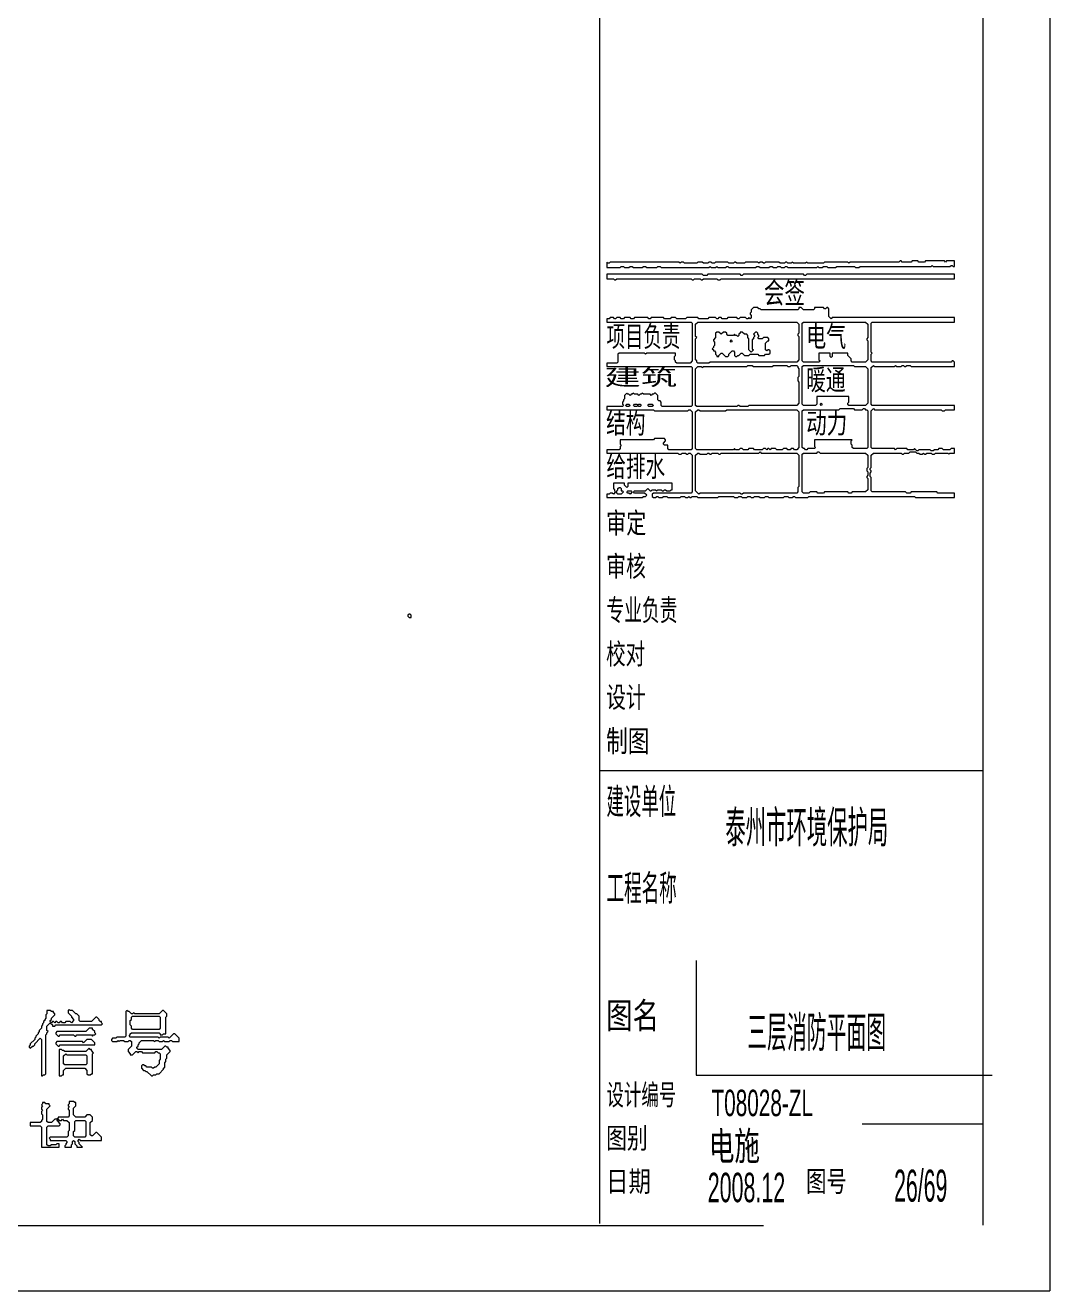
# Model space of a CAD drawing. Header units: millimetres. Extents: x 4 to 412, y 4 to 290.
# Drawn here: x 331.3 to 412.1, y 3.6 to 103.4 of the extents above; entities that cross this region are included whole.
import ezdxf

# ---------------------------------------------------------------- set-up
doc = ezdxf.new("R2010")
doc.units = ezdxf.units.MM
for name, color, linetype, lineweight in [('OCR_TEXT', 6, 'CONTINUOUS', 0), ('TRACE_CURVE', 6, 'CONTINUOUS', 0), ('TRACE_STRAIGHT', 5, 'CONTINUOUS', 0), ('TRACE_TEXT_SYMBOL', 6, 'CONTINUOUS', 0)]:
    doc.layers.add(name, color=color, linetype=linetype, lineweight=lineweight)
doc.styles.add('wqy-unicode', font='wqy-unicode')

msp = doc.modelspace()

# ---------------------------------------------------------------- linework, layer by layer
at = {"layer": 'TRACE_CURVE', "color": 6}
for points in [[(388.742, 81.094), (388.567, 80.919), (388.567, 80.744), (388.48, 80.656), (388.48, 80.568), (388.567, 80.481), (388.567, 80.306), (388.48, 80.218), (388.392, 80.306), (388.305, 80.218), (388.217, 80.218), (388.129, 80.306), (387.692, 80.306), (387.604, 80.218), (387.516, 80.218), (387.429, 80.306), (386.728, 80.306), (386.641, 80.218), (386.29, 80.218), (386.203, 80.306), (386.028, 80.306), (385.94, 80.218), (385.852, 80.218), (385.765, 80.306), (385.239, 80.306), (385.152, 80.218), (384.451, 80.218), (384.364, 80.306), (383.488, 80.306), (383.4, 80.218), (382.7, 80.218), (382.612, 80.306), (382.262, 80.306), (382.174, 80.218), (381.736, 80.218), (381.649, 80.306), (380.686, 80.306), (380.598, 80.218), (380.51, 80.218), (380.423, 80.306), (379.372, 80.306), (379.284, 80.218), (379.109, 80.218), (379.022, 80.306), (378.584, 80.306), (378.496, 80.218), (378.321, 80.218), (378.233, 80.306), (377.971, 80.306), (377.883, 80.218), (377.796, 80.218), (377.708, 80.306), (377.445, 80.306), (377.358, 80.218), (377.183, 80.218), (377.183, 79.955), (383.838, 79.955), (383.926, 79.868), (383.926, 76.89), (383.751, 76.715), (382.7, 76.715), (382.612, 76.803), (382.612, 76.89), (382.525, 76.978)], [(404.593, 80.306), (394.96, 80.306), (394.873, 80.218), (394.697, 80.393), (394.697, 81.006), (394.61, 81.094), (394.522, 81.094), (394.435, 81.006), (394.347, 81.006), (394.26, 81.094), (393.559, 81.094), (393.559, 81.006), (393.471, 80.919), (392.683, 80.919), (392.508, 81.094), (392.333, 81.094), (392.333, 81.006), (392.245, 80.919), (389.355, 80.919), (389.268, 81.006), (389.18, 81.006), (389.093, 81.094), (388.742, 81.094)], [(404.243, 69.622), (404.593, 69.622), (404.593, 69.972), (404.331, 69.972), (404.243, 69.884), (403.718, 69.884), (403.63, 69.972), (403.367, 69.972), (403.28, 69.884), (403.017, 69.884), (402.929, 69.797), (402.754, 69.797), (402.667, 69.884), (401.791, 69.884), (401.703, 69.797), (401.616, 69.797), (401.441, 69.972), (401.353, 69.884), (400.915, 69.884), (400.828, 69.972), (400.039, 69.972), (399.952, 69.884), (399.864, 69.972), (398.113, 69.972), (398.025, 70.059), (398.025, 72.949), (398.2, 73.125), (398.288, 73.037), (403.542, 73.037), (403.63, 72.949), (403.805, 72.949), (403.893, 73.037), (404.593, 73.037), (404.593, 73.387), (398.113, 73.387), (398.025, 73.475), (398.025, 76.365), (398.2, 76.54), (398.288, 76.452), (399.864, 76.452), (399.952, 76.54), (400.039, 76.452), (400.39, 76.452), (400.477, 76.54), (400.565, 76.54), (400.653, 76.452), (400.74, 76.452), (400.828, 76.54), (401.09, 76.54), (401.178, 76.452), (404.593, 76.452), (404.593, 76.803), (404.506, 76.89), (404.418, 76.89), (404.331, 76.803), (398.113, 76.803), (398.025, 76.89), (398.025, 77.416), (398.113, 77.503), (398.025, 77.591), (398.025, 79.868), (398.113, 79.955), (404.593, 79.955), (404.593, 80.306)], [(382.525, 76.978), (382.525, 77.241), (382.612, 77.328), (382.612, 77.503), (380.335, 77.503), (380.248, 77.416), (380.16, 77.503), (378.146, 77.503), (378.058, 77.416), (378.058, 76.803), (377.971, 76.715), (377.183, 76.715), (377.183, 76.452), (383.838, 76.452), (383.926, 76.365), (383.926, 73.387), (383.838, 73.3), (381.561, 73.3), (381.474, 73.387), (381.474, 73.65), (381.386, 73.738), (381.299, 73.738), (381.211, 73.825), (381.211, 74.175), (381.036, 74.351), (380.948, 74.351), (380.861, 74.263), (380.773, 74.263), (380.686, 74.175), (380.598, 74.263), (380.073, 74.263), (379.985, 74.351), (379.897, 74.263), (379.81, 74.263), (379.722, 74.175), (379.635, 74.263), (379.372, 74.263), (379.284, 74.351), (379.197, 74.263), (379.109, 74.263), (379.022, 74.175), (378.934, 74.263), (378.847, 74.263), (378.759, 74.351), (378.584, 74.175), (378.584, 73.913), (378.496, 73.825), (378.496, 73.738), (378.409, 73.65), (378.409, 73.475), (378.496, 73.387), (378.409, 73.3), (377.183, 73.3), (377.183, 73.037), (380.861, 73.037), (380.948, 72.949), (383.576, 72.949), (383.663, 73.037), (383.751, 73.037), (383.926, 72.862), (383.926, 69.972), (383.838, 69.884), (382.087, 69.884), (381.999, 69.972)], [(381.999, 69.972), (381.999, 70.235), (381.736, 70.235), (381.649, 70.322), (381.649, 70.41), (381.824, 70.585), (381.824, 70.672), (381.736, 70.76), (380.948, 70.76), (380.861, 70.672), (378.233, 70.672), (378.233, 70.322), (378.321, 70.235), (378.233, 70.147), (378.233, 69.972), (378.146, 69.884), (377.183, 69.884), (377.183, 69.622), (382.787, 69.622), (382.875, 69.534), (383.05, 69.534), (383.138, 69.622), (383.4, 69.622), (383.488, 69.534), (383.576, 69.534), (383.663, 69.622), (383.751, 69.622), (383.926, 69.446), (383.926, 66.556), (383.838, 66.469), (380.861, 66.469), (380.773, 66.381), (380.773, 66.206), (380.861, 66.119), (381.036, 66.119), (381.123, 66.206), (381.211, 66.206), (381.299, 66.119), (381.561, 66.119), (381.649, 66.206), (381.912, 66.206), (381.999, 66.119), (382.962, 66.119), (383.05, 66.206), (383.313, 66.206), (383.4, 66.119), (383.576, 66.119), (383.663, 66.206), (383.751, 66.119), (383.838, 66.119), (383.926, 66.206), (384.276, 66.206), (384.364, 66.119), (385.94, 66.119), (386.028, 66.206), (387.166, 66.206), (387.254, 66.119), (387.516, 66.119), (387.604, 66.206), (387.779, 66.206), (387.867, 66.119), (388.217, 66.119), (388.305, 66.206), (388.48, 66.206)], [(388.48, 66.206), (388.567, 66.119), (388.742, 66.119), (388.83, 66.206), (389.18, 66.206), (389.268, 66.119), (389.618, 66.119), (389.706, 66.206), (389.881, 66.206), (389.968, 66.119), (391.107, 66.119), (391.194, 66.206), (391.457, 66.206), (391.545, 66.119), (391.807, 66.119), (391.895, 66.206), (391.983, 66.206), (392.07, 66.119), (393.034, 66.119), (393.121, 66.206), (401.441, 66.206), (401.528, 66.119), (404.593, 66.119), (404.593, 66.469), (403.28, 66.469), (403.192, 66.556), (401.178, 66.556), (401.09, 66.469), (400.828, 66.469), (400.74, 66.556), (398.113, 66.556), (398.025, 66.644), (398.025, 67.695), (397.938, 67.783), (397.938, 68.045), (398.025, 68.133), (398.025, 68.22), (397.938, 68.308), (397.938, 68.396), (398.025, 68.483), (398.025, 69.446), (398.2, 69.622), (400.39, 69.622), (400.477, 69.534), (400.565, 69.534), (400.653, 69.622), (401.003, 69.622), (401.09, 69.709), (401.528, 69.709), (401.616, 69.622), (401.791, 69.622), (401.879, 69.534), (402.054, 69.534), (402.141, 69.622), (402.229, 69.534), (402.316, 69.534), (402.404, 69.622), (402.754, 69.622), (402.842, 69.534), (403.017, 69.534), (403.105, 69.622), (404.068, 69.622), (404.155, 69.534), (404.243, 69.622)]]:
    msp.add_lwpolyline(points, dxfattribs=at)
for points in [[(384.364, 79.955), (392.158, 79.955), (392.333, 79.78), (392.333, 79.08), (392.245, 78.992), (392.245, 78.904), (392.333, 78.817), (392.333, 76.978), (392.158, 76.803), (385.327, 76.803), (385.239, 76.715), (384.364, 76.715), (384.276, 76.803), (384.276, 76.89), (384.189, 76.978), (384.189, 78.642), (384.276, 78.729), (384.189, 78.817), (384.189, 79.78)], [(392.596, 79.868), (392.683, 79.955), (397.587, 79.955), (397.763, 79.78), (397.763, 78.729), (397.675, 78.642), (397.675, 78.554), (397.763, 78.467), (397.763, 76.978), (397.587, 76.803), (396.537, 76.803), (396.449, 76.89), (396.449, 77.065), (396.186, 77.328), (396.186, 77.503), (394.96, 77.503), (394.96, 77.241), (394.873, 77.153), (394.785, 77.241), (394.785, 77.503), (393.909, 77.503), (393.909, 76.978), (393.997, 76.89), (393.909, 76.803), (392.683, 76.803), (392.596, 76.89)], [(388.217, 76.452), (388.305, 76.54), (388.655, 76.54), (388.742, 76.452), (390.231, 76.452), (390.319, 76.54), (391.37, 76.54), (391.457, 76.452), (391.632, 76.452), (391.72, 76.54), (392.158, 76.54), (392.245, 76.452), (392.245, 76.365), (392.333, 76.277), (392.333, 75.664), (392.245, 75.577), (392.245, 75.314), (392.333, 75.226), (392.333, 73.562), (392.158, 73.387), (388.392, 73.387), (388.305, 73.3), (387.692, 73.3), (387.604, 73.387), (387.516, 73.387), (387.429, 73.3), (384.276, 73.3), (384.189, 73.387), (384.189, 76.277), (384.364, 76.452), (384.626, 76.452), (384.714, 76.365), (384.802, 76.452)], [(392.596, 76.452), (392.683, 76.54), (396.624, 76.54), (396.712, 76.452), (397.587, 76.452), (397.763, 76.277), (397.763, 73.562), (397.587, 73.387), (396.274, 73.387), (396.186, 73.475), (396.186, 73.562), (396.274, 73.65), (396.274, 74.088), (393.734, 74.088), (393.734, 73.475), (393.647, 73.387), (392.683, 73.387), (392.596, 73.475)], [(378.671, 73.387), (378.759, 73.475), (378.934, 73.475), (379.022, 73.387), (378.934, 73.3), (378.759, 73.3)], [(379.284, 73.387), (379.372, 73.475), (379.547, 73.475), (379.635, 73.387), (379.547, 73.3), (379.372, 73.3)], [(379.635, 73.387), (379.722, 73.475), (379.81, 73.475), (379.897, 73.387), (379.81, 73.3), (379.722, 73.3)], [(380.423, 73.387), (380.51, 73.475), (380.773, 73.475), (380.861, 73.387), (380.773, 73.3), (380.51, 73.3)], [(384.364, 73.037), (384.451, 73.037), (384.539, 72.949), (386.553, 72.949), (386.641, 73.037), (392.158, 73.037), (392.333, 72.862), (392.333, 70.059), (392.158, 69.884), (391.983, 69.884), (391.895, 69.972), (391.72, 69.972), (391.632, 69.884), (391.457, 69.884), (391.37, 69.972), (391.107, 69.972), (391.019, 69.884), (390.581, 69.884), (390.494, 69.972), (390.144, 69.972), (390.056, 69.884), (389.968, 69.972), (389.881, 69.972), (389.793, 69.884), (389.706, 69.972), (389.531, 69.972), (389.443, 69.884), (388.83, 69.884), (388.742, 69.972), (388.392, 69.972), (388.305, 69.884), (387.954, 69.884), (387.867, 69.972), (387.692, 69.972), (387.604, 69.884), (387.341, 69.884), (387.254, 69.972), (387.166, 69.884), (384.276, 69.884), (384.189, 69.972), (384.189, 72.862)], [(395.486, 73.037), (395.573, 73.125), (396.624, 73.125), (396.712, 73.037), (397.325, 73.037), (397.412, 73.125), (397.5, 73.125), (397.587, 73.037), (397.675, 73.037), (397.763, 72.949), (397.763, 70.059), (397.675, 69.972), (396.624, 69.972), (396.537, 70.059), (396.537, 70.235), (396.449, 70.322), (396.449, 70.585), (396.537, 70.672), (393.559, 70.672), (393.559, 70.147), (393.647, 70.059), (393.559, 69.972), (393.034, 69.972), (392.946, 69.884), (392.858, 69.884), (392.771, 69.972), (392.683, 69.972), (392.596, 70.059), (392.596, 72.949), (392.683, 73.037)], [(393.997, 73.475), (394.084, 73.562), (394.172, 73.475), (394.084, 73.387)], [(389.18, 69.622), (389.268, 69.709), (389.355, 69.622), (392.158, 69.622), (392.333, 69.446), (392.333, 66.994), (392.245, 66.907), (392.245, 66.556), (392.158, 66.469), (387.954, 66.469), (387.867, 66.381), (387.779, 66.381), (387.692, 66.469), (384.539, 66.469), (384.451, 66.381), (384.189, 66.644), (384.189, 69.446), (384.364, 69.622), (384.451, 69.622), (384.539, 69.534), (385.064, 69.534), (385.152, 69.622), (385.239, 69.622), (385.327, 69.534), (385.415, 69.534), (385.502, 69.622), (385.94, 69.622), (386.028, 69.534), (386.115, 69.534), (386.203, 69.622)], [(393.734, 69.622), (393.822, 69.709), (393.909, 69.709), (393.997, 69.622), (397.587, 69.622), (397.763, 69.446), (397.763, 68.483), (397.675, 68.396), (397.675, 68.22), (397.763, 68.133), (397.763, 67.87), (397.675, 67.783), (397.675, 67.695), (397.763, 67.607), (397.763, 66.732), (397.587, 66.556), (396.537, 66.556), (396.449, 66.469), (396.274, 66.469), (396.186, 66.556), (394.347, 66.556), (394.26, 66.469), (393.822, 66.469), (393.734, 66.556), (393.209, 66.556), (393.121, 66.469), (392.683, 66.469), (392.596, 66.556), (392.596, 69.534), (392.683, 69.622)]]:
    msp.add_lwpolyline(points, close=True, dxfattribs=at)
at = {"layer": 'TRACE_STRAIGHT', "color": 5}
for p, q in [((412.103, 290.313), (412.103, 3.558)), ((406.82, 276.735), (406.82, 8.714)), ((376.615, 147.021), (376.615, 8.87)), ((376.615, 44.598), (406.82, 44.598)), ((384.221, 29.589), (384.221, 20.567)), ((384.221, 20.567), (407.571, 20.567)), ((397.325, 16.727), (406.82, 16.727)), ((163.708, 8.705), (389.542, 8.705)), ((3.793, 3.558), (412.103, 3.558))]:
    msp.add_line(p, q, dxfattribs=at)
at = {"layer": 'TRACE_TEXT_SYMBOL', "color": 6}
for points in [[(400.302, 84.772), (400.215, 84.684), (396.361, 84.684), (396.274, 84.597), (396.186, 84.684), (394.347, 84.684), (394.26, 84.597), (393.034, 84.597), (392.946, 84.684), (392.858, 84.597), (391.895, 84.597), (391.807, 84.684), (391.72, 84.597), (391.457, 84.597), (391.37, 84.684), (391.282, 84.684), (391.194, 84.597), (390.844, 84.597), (390.757, 84.684), (389.706, 84.684), (389.618, 84.597), (389.531, 84.597), (389.443, 84.684), (389.268, 84.684), (389.18, 84.597), (389.093, 84.684), (388.129, 84.684), (388.042, 84.597), (387.429, 84.597), (387.341, 84.684), (387.254, 84.684), (387.166, 84.597), (386.816, 84.597), (386.728, 84.684), (385.765, 84.684), (385.677, 84.597), (385.502, 84.597), (385.415, 84.684), (385.239, 84.684), (385.152, 84.597), (384.802, 84.597), (384.714, 84.684), (384.364, 84.684), (384.276, 84.597), (383.313, 84.597), (383.225, 84.684), (383.05, 84.684), (382.962, 84.597), (382.875, 84.684), (377.445, 84.684), (377.358, 84.597), (377.27, 84.597), (377.183, 84.684), (377.183, 84.246), (378.233, 84.246), (378.321, 84.334), (378.496, 84.334), (378.584, 84.246), (378.934, 84.246), (379.022, 84.334), (379.197, 84.334), (379.284, 84.246), (379.985, 84.246), (380.073, 84.334)], [(380.073, 84.334), (380.248, 84.334), (380.335, 84.246), (381.123, 84.246), (381.211, 84.334), (381.386, 84.334), (381.474, 84.246), (385.239, 84.246), (385.327, 84.334), (385.415, 84.246), (385.765, 84.246), (385.852, 84.334), (385.94, 84.246), (386.553, 84.246), (386.641, 84.334), (386.728, 84.334), (386.816, 84.246), (388.918, 84.246), (389.005, 84.334), (389.18, 84.334), (389.268, 84.246), (389.968, 84.246), (390.056, 84.334), (390.231, 84.334), (390.319, 84.246), (390.581, 84.246), (390.669, 84.334), (390.844, 84.334), (390.932, 84.246), (391.194, 84.246), (391.282, 84.334), (391.37, 84.334), (391.457, 84.246), (393.734, 84.246), (393.822, 84.334), (393.909, 84.246), (394.172, 84.246), (394.26, 84.334), (394.522, 84.334), (394.61, 84.246), (395.223, 84.246), (395.31, 84.334), (396.712, 84.334), (396.799, 84.246), (397.062, 84.246), (397.15, 84.334), (402.754, 84.334), (402.842, 84.422), (402.929, 84.334), (404.243, 84.334), (404.331, 84.422), (404.418, 84.422), (404.506, 84.334), (404.593, 84.334), (404.593, 84.772), (403.98, 84.772), (403.893, 84.684), (403.805, 84.772), (402.316, 84.772), (402.229, 84.684), (401.791, 84.684), (401.703, 84.772), (401.266, 84.772), (401.178, 84.684)], [(401.178, 84.684), (400.477, 84.684), (400.39, 84.772), (400.302, 84.772)], [(385.852, 79.167), (385.765, 79.08), (385.765, 78.729), (385.59, 78.554), (385.59, 78.467), (385.677, 78.379), (385.677, 78.116), (385.59, 78.029), (385.59, 77.941), (385.502, 77.854), (385.59, 77.766), (385.59, 77.678), (385.677, 77.678), (385.765, 77.591), (385.765, 77.416), (385.852, 77.328), (385.852, 77.241), (386.028, 77.241), (386.028, 77.328), (386.203, 77.503), (386.29, 77.503), (386.553, 77.241), (386.728, 77.241), (386.816, 77.328), (386.816, 77.416), (387.078, 77.678), (387.166, 77.678), (387.254, 77.591), (387.254, 77.328), (387.341, 77.241), (387.429, 77.241), (387.516, 77.328), (387.604, 77.328), (387.779, 77.503), (387.867, 77.503), (388.042, 77.328), (388.392, 77.328), (388.48, 77.416), (389.093, 77.416), (389.18, 77.328), (389.618, 77.328), (389.706, 77.416), (389.968, 77.416), (390.056, 77.503), (390.056, 77.678), (389.968, 77.766), (389.881, 77.766), (389.793, 77.678), (389.706, 77.766), (389.706, 78.291), (389.881, 78.467), (389.968, 78.467), (389.968, 78.642), (389.881, 78.729), (389.531, 78.729), (389.443, 78.642), (389.18, 78.642), (389.093, 78.729), (389.18, 78.817), (389.18, 78.904), (389.093, 78.992), (389.093, 79.08), (389.005, 79.167), (388.918, 79.167)], [(388.918, 79.167), (388.742, 78.992), (388.83, 78.904), (388.83, 78.817), (388.742, 78.729), (388.742, 78.642), (388.655, 78.554), (388.655, 77.854), (388.742, 77.766), (388.567, 77.591), (388.392, 77.766), (388.392, 78.642), (388.305, 78.729), (388.305, 78.904), (388.217, 78.992), (388.042, 78.992), (387.867, 79.167), (387.692, 79.167), (387.692, 79.08), (387.604, 78.992), (387.604, 78.904), (387.516, 78.817), (387.429, 78.904), (387.341, 78.904), (387.254, 78.992), (387.166, 78.904), (386.728, 78.904), (386.641, 78.992), (386.641, 79.08), (386.553, 79.167), (386.378, 79.167), (386.203, 78.992), (386.028, 79.167), (385.852, 79.167)], [(334.797, 25.747), (334.709, 25.659), (334.709, 25.484), (334.972, 25.221), (334.972, 25.134), (335.147, 24.959), (335.147, 24.871), (334.972, 24.696), (334.884, 24.784), (334.534, 24.784), (334.446, 24.696), (334.271, 24.696), (334.184, 24.784), (334.096, 24.784), (334.008, 24.696), (333.921, 24.696), (333.833, 24.784), (333.746, 24.784), (333.658, 24.696), (333.571, 24.784), (333.483, 24.784), (333.395, 24.696), (333.308, 24.784), (333.308, 24.871), (333.395, 24.959), (333.395, 25.046), (333.658, 25.309), (333.658, 25.397), (333.571, 25.484), (333.571, 25.572), (333.395, 25.572), (333.308, 25.659), (333.045, 25.659), (333.045, 25.397), (332.958, 25.309), (332.958, 25.046), (332.87, 24.959), (332.87, 24.871), (332.782, 24.784), (332.782, 24.696), (332.695, 24.608), (332.695, 24.521), (332.607, 24.433), (332.607, 24.258), (332.432, 24.083), (332.432, 23.995), (332.345, 23.908), (332.345, 23.82), (332.169, 23.645), (332.169, 23.557), (332.082, 23.47), (332.082, 23.382), (331.732, 23.032), (331.732, 22.944), (331.644, 22.857), (331.644, 22.769), (331.732, 22.682), (331.907, 22.857), (331.994, 22.857), (332.082, 22.944), (332.082, 23.032), (332.52, 23.47), (332.607, 23.382), (332.607, 20.492)], [(332.607, 20.492), (332.695, 20.492), (332.782, 20.58), (332.87, 20.58), (332.958, 20.668), (332.958, 23.733), (333.045, 23.82), (333.045, 23.908), (333.133, 23.995), (333.045, 24.083), (333.045, 24.433), (333.308, 24.696), (333.483, 24.521), (333.483, 24.433), (333.658, 24.433), (333.746, 24.521), (337.336, 24.521), (337.424, 24.608), (337.336, 24.696), (337.336, 24.784), (337.249, 24.784), (337.161, 24.871), (337.161, 24.959), (336.986, 25.134), (336.898, 25.134), (336.548, 24.784), (335.672, 24.784), (335.585, 24.871), (335.585, 25.221), (335.41, 25.397), (335.322, 25.397), (335.059, 25.659), (334.884, 25.659), (334.797, 25.747)], [(339.35, 25.659), (339.263, 25.572), (339.263, 23.645), (339.175, 23.557), (338.562, 23.557), (338.475, 23.47), (338.212, 23.47), (338.124, 23.382), (338.124, 23.295), (338.212, 23.207), (338.562, 23.207), (338.65, 23.295), (338.737, 23.207), (338.825, 23.295), (339.088, 23.295), (339.175, 23.207), (339.438, 23.207), (339.526, 23.295), (339.613, 23.295), (339.701, 23.207), (339.701, 22.857), (339.438, 22.594), (339.438, 22.419), (339.613, 22.244), (339.613, 22.156), (339.788, 22.156), (340.051, 22.419), (340.139, 22.419), (340.226, 22.331), (340.314, 22.419), (340.489, 22.419), (340.577, 22.331), (341.54, 22.331), (341.627, 22.419), (341.715, 22.419), (341.803, 22.331), (341.89, 22.331), (341.978, 22.244), (341.978, 21.806), (341.89, 21.718), (341.89, 21.456), (341.627, 21.193), (341.54, 21.193), (341.452, 21.105), (341.365, 21.105), (341.277, 21.193), (340.927, 21.193), (340.839, 21.281), (340.752, 21.281), (340.664, 21.368), (340.577, 21.368), (340.489, 21.281), (340.489, 21.105), (340.664, 20.93), (340.752, 20.93), (340.839, 20.843), (340.927, 20.843), (341.277, 20.492), (341.365, 20.492), (341.452, 20.58), (341.627, 20.58), (341.715, 20.668), (341.89, 20.668), (342.24, 21.018)], [(339.876, 25.484), (339.788, 25.397), (339.701, 25.397), (339.526, 25.572), (339.438, 25.572), (339.35, 25.659)], [(342.24, 21.018), (342.24, 21.105), (342.328, 21.193), (342.328, 21.543), (342.416, 21.631), (342.416, 21.806), (342.503, 21.894), (342.503, 22.156), (342.766, 22.419), (342.766, 22.507), (342.591, 22.682), (342.591, 22.769), (342.503, 22.769), (342.416, 22.857), (342.328, 22.857), (342.065, 22.594), (340.226, 22.594), (340.139, 22.682), (340.139, 22.769), (340.226, 22.857), (340.226, 22.944), (340.314, 23.032), (340.314, 23.12), (340.489, 23.295), (341.452, 23.295), (341.54, 23.207), (341.627, 23.295), (341.803, 23.295), (341.89, 23.207), (342.153, 23.207), (342.24, 23.295), (342.328, 23.207), (342.678, 23.207), (342.766, 23.295), (342.853, 23.295), (342.941, 23.207), (343.466, 23.207), (343.466, 23.47), (343.116, 23.82), (343.029, 23.82), (342.678, 23.47), (342.591, 23.557), (341.978, 23.557), (341.89, 23.47), (341.803, 23.557), (339.613, 23.557), (339.526, 23.645), (339.613, 23.733), (339.613, 23.82), (339.701, 23.908), (341.89, 23.908), (341.978, 23.82), (341.978, 23.733), (342.153, 23.733), (342.24, 23.82), (342.416, 23.82), (342.416, 25.134), (342.503, 25.221), (342.503, 25.397), (342.24, 25.659), (342.153, 25.659), (341.89, 25.397), (339.964, 25.397), (339.876, 25.484)], [(334.797, 18.478), (334.797, 18.303), (334.709, 18.215), (334.709, 18.128), (334.797, 18.04), (334.709, 17.953), (334.709, 17.865), (334.797, 17.778), (334.797, 17.34), (334.709, 17.252), (333.921, 17.252), (333.921, 17.165), (333.833, 17.077), (333.658, 17.077), (333.395, 16.814), (333.133, 16.814), (333.045, 16.902), (333.045, 17.865), (333.308, 18.128), (333.22, 18.215), (333.22, 18.303), (332.958, 18.303), (332.87, 18.391), (332.695, 18.391), (332.695, 18.303), (332.607, 18.215), (332.695, 18.128), (332.607, 18.04), (332.607, 17.865), (332.695, 17.778), (332.607, 17.69), (332.607, 17.515), (332.695, 17.427), (332.695, 17.077), (332.607, 16.989), (332.607, 16.902), (332.52, 16.814), (331.732, 16.814), (331.732, 16.552), (332.52, 16.552), (332.607, 16.464), (332.607, 14.888), (334.008, 14.888), (334.008, 15.15), (333.833, 15.15), (333.746, 15.063), (333.395, 15.063), (333.308, 14.975), (333.133, 14.975), (333.045, 15.063), (333.045, 16.464), (333.133, 16.552), (334.008, 16.552), (334.096, 16.639), (334.096, 16.727), (333.921, 16.902), (334.008, 16.989), (334.184, 16.989), (334.271, 17.077), (334.359, 16.989), (334.621, 16.989), (334.797, 16.814), (334.797, 16.201), (334.709, 16.114)], [(334.709, 16.114), (334.709, 15.763), (334.621, 15.676), (333.308, 15.676), (333.22, 15.588), (333.308, 15.501), (333.308, 15.413), (334.534, 15.413), (334.621, 15.326), (334.621, 15.238), (334.534, 15.15), (334.534, 15.063), (334.446, 14.975), (334.446, 14.888), (334.972, 14.888), (334.972, 15.063), (335.059, 15.15), (335.059, 15.326), (335.147, 15.413), (335.234, 15.326), (335.234, 15.15), (335.41, 14.975), (335.41, 14.888), (335.848, 14.888), (335.585, 15.15), (335.585, 15.238), (335.497, 15.326), (335.497, 15.413), (335.585, 15.501), (335.672, 15.413), (337.336, 15.413), (337.336, 15.676), (336.986, 16.026), (336.898, 16.026), (336.636, 15.763), (336.548, 15.763), (336.461, 15.851), (336.461, 16.814), (336.636, 16.989), (336.636, 17.252), (336.461, 17.427), (336.198, 17.427), (336.023, 17.252), (335.322, 17.252), (335.147, 17.427), (335.147, 17.953), (335.322, 18.128), (335.322, 18.391), (335.234, 18.391), (335.147, 18.478), (334.797, 18.478)]]:
    msp.add_lwpolyline(points, dxfattribs=at)
for points in [[(377.183, 83.721), (377.183, 83.371), (377.708, 83.371), (377.796, 83.283), (377.883, 83.283), (377.971, 83.371), (383.838, 83.371), (383.926, 83.283), (384.013, 83.283), (384.101, 83.371), (384.539, 83.371), (384.626, 83.283), (384.714, 83.283), (384.802, 83.371), (385.852, 83.371), (385.94, 83.283), (386.115, 83.283), (386.203, 83.371), (404.593, 83.371), (404.593, 83.721), (392.946, 83.721), (392.858, 83.633), (392.771, 83.633), (392.683, 83.721), (387.954, 83.721), (387.867, 83.633), (387.779, 83.633), (387.692, 83.721), (385.152, 83.721), (385.064, 83.633), (384.802, 83.633), (384.714, 83.721)], [(386.903, 78.467), (386.991, 78.554), (387.078, 78.467), (386.991, 78.379)], [(377.708, 67.257), (377.708, 66.819), (377.796, 66.732), (377.796, 66.644), (377.883, 66.556), (377.708, 66.381), (377.62, 66.469), (377.445, 66.469), (377.358, 66.381), (377.183, 66.381), (377.183, 66.119), (379.985, 66.119), (380.073, 66.206), (380.248, 66.206), (380.335, 66.294), (380.16, 66.469), (379.372, 66.469), (379.284, 66.556), (379.372, 66.644), (380.248, 66.644), (380.423, 66.819), (380.598, 66.644), (380.686, 66.644), (380.773, 66.732), (381.036, 66.732), (381.123, 66.644), (381.211, 66.732), (381.474, 66.732), (381.561, 66.644), (381.649, 66.644), (381.736, 66.732), (381.824, 66.732), (381.912, 66.644), (382.174, 66.644), (382.262, 66.732), (382.349, 66.732), (382.349, 67.257), (378.847, 67.257), (378.847, 66.994), (378.759, 66.907), (378.584, 67.082), (378.584, 67.257)], [(378.058, 66.819), (378.146, 66.907), (378.233, 66.907), (378.321, 66.819), (378.321, 66.644), (378.409, 66.644), (378.496, 66.556), (378.321, 66.381), (378.058, 66.381), (377.971, 66.469), (377.971, 66.644), (378.058, 66.732)], [(378.759, 66.556), (378.847, 66.644), (379.109, 66.644), (379.197, 66.556), (379.022, 66.381), (378.934, 66.469), (378.847, 66.469)], [(361.594, 56.923), (361.507, 56.836), (361.507, 56.748), (361.594, 56.661), (361.77, 56.661), (361.77, 56.836), (361.682, 56.923)], [(339.701, 25.134), (339.788, 25.221), (341.89, 25.221), (341.978, 25.134), (341.978, 24.258), (341.89, 24.171), (339.788, 24.171), (339.701, 24.258), (339.701, 24.433), (339.613, 24.521), (339.613, 24.871), (339.701, 24.959)], [(336.373, 24.258), (336.11, 23.995), (333.833, 23.995), (333.746, 23.908), (333.746, 23.82), (333.921, 23.645), (334.008, 23.645), (334.096, 23.733), (335.147, 23.733), (335.234, 23.645), (335.322, 23.645), (335.41, 23.733), (336.548, 23.733), (336.636, 23.645), (336.723, 23.733), (336.811, 23.733), (336.898, 23.82), (336.811, 23.908), (336.811, 23.995), (336.636, 24.171), (336.636, 24.258)], [(336.198, 23.382), (335.935, 23.12), (335.848, 23.207), (333.833, 23.207), (333.746, 23.12), (333.746, 23.032), (333.921, 22.857), (334.008, 22.857), (334.096, 22.944), (336.811, 22.944), (336.811, 23.12), (336.548, 23.382)], [(336.373, 22.682), (336.11, 22.419), (334.446, 22.419), (334.359, 22.507), (334.271, 22.507), (334.184, 22.594), (334.008, 22.594), (334.008, 20.492), (334.184, 20.492), (334.271, 20.58), (334.359, 20.58), (334.359, 20.93), (334.534, 21.105), (336.023, 21.105), (336.198, 20.93), (336.198, 20.668), (336.285, 20.58), (336.461, 20.58), (336.548, 20.668), (336.636, 20.668), (336.636, 22.244), (336.723, 22.331), (336.548, 22.507), (336.548, 22.594), (336.461, 22.594)], [(334.534, 22.244), (334.621, 22.156), (336.11, 22.156), (336.198, 22.069), (336.198, 21.456), (336.11, 21.368), (334.446, 21.368), (334.359, 21.456), (334.359, 22.069)], [(333.833, 16.989), (333.921, 17.077), (334.008, 16.989), (333.921, 16.902)], [(335.234, 16.902), (335.322, 16.989), (336.023, 16.989), (336.11, 16.902), (336.11, 15.763), (336.023, 15.676), (335.234, 15.676), (335.147, 15.763), (335.147, 16.114), (335.234, 16.201)]]:
    msp.add_lwpolyline(points, close=True, dxfattribs=at)

# ---------------------------------------------------------------- texts
at = {"layer": 'OCR_TEXT', "color": 6, "style": 'wqy-unicode'}
for s, height, width, p in [('会签', 1.7077, 0.695615, (389.569, 81.437)), ('项目负责', 1.6394, 0.651203, (377.16, 78.008)), ('电气', 1.6394, 0.708756, (392.895, 78.008)), ('建筑', 1.2979, 1.622546, (376.988, 74.962)), ('暖通', 1.6394, 0.697514, (392.895, 74.593)), ('结构', 1.6394, 0.692873, (377.132, 71.177)), ('动力', 1.6394, 0.726449, (392.895, 71.177)), ('给排水', 1.6394, 0.690456, (377.15, 67.762)), ('审定', 1.6394, 0.707489, (377.132, 63.295)), ('审核', 1.6394, 0.701221, (377.132, 59.88)), ('专业负责', 1.7077, 0.60048, (377.16, 56.391)), ('校对', 1.6394, 0.687099, (377.132, 52.962)), ('设计', 1.6394, 0.696532, (377.132, 49.546)), ('制图', 1.7077, 0.731943, (377.134, 46.057)), ('建设单位', 2.0492, 0.491668, (377.16, 41.134)), ('泰州市环境保护局', 2.5274, 0.465825, (386.529, 38.866)), ('工程名称', 2.0492, 0.495599, (377.16, 34.303)), ('图名', 2.0492, 0.744297, (377.141, 24.232)), ('三层消防平面图', 2.4591, 0.466441, (388.255, 22.738)), ('设计编号', 1.6394, 0.614152, (377.16, 18.195)), ('T08028-ZL', 2.0869, 0.586429, (385.437, 17.324)), ('图别', 1.6394, 0.733178, (377.132, 14.779)), ('日期', 1.6394, 0.79059, (377.132, 11.364)), ('图号', 1.6394, 0.717493, (392.895, 11.364)), ('26/69', 2.5274, 0.496406, (399.837, 10.579)), ('2008.12', 2.3225, 0.544209, (385.142, 10.538))]:
    msp.add_text(s, height=height, dxfattribs=dict(at, width=width)).set_placement(p)
at = {"layer": 'OCR_TEXT', "color": 6, "style": 'wqy-unicode', "width": 0.659696}
msp.add_text('电施', height=2.2297, rotation=0.73926, dxfattribs=at).set_placement((385.247, 13.826))

doc.saveas('drawing.dxf')
